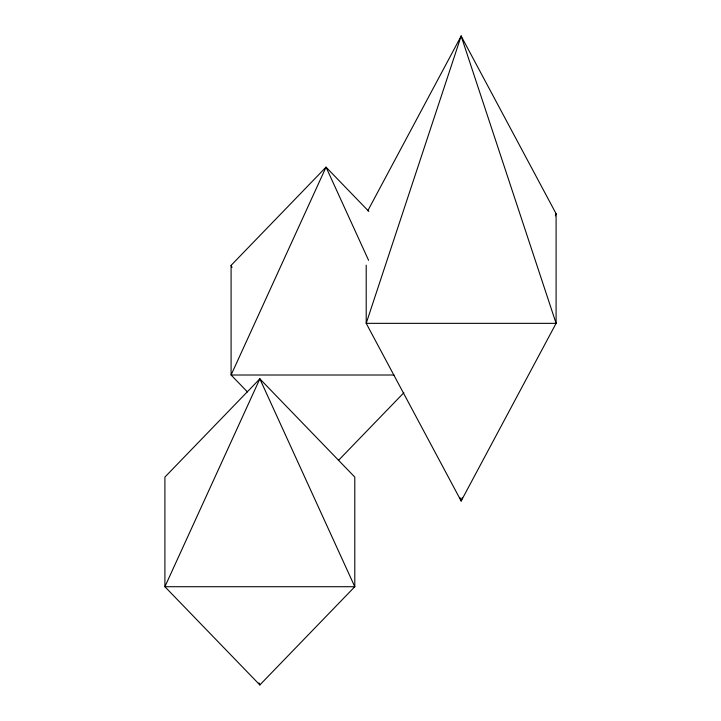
<?xml version="1.0" encoding="UTF-8"?>
<svg xmlns="http://www.w3.org/2000/svg" width="721" height="721" viewBox="0 0 721 721"><rect width="100%" height="100%" fill="white"/><g stroke="black" fill="none" stroke-linecap="round" stroke-linejoin="round"><path stroke-width="1.08" d="M367.8 210.739L461.152 36.05L556.098 213.713L556.098 323.341L461.152 501.014L366.205 323.341L366.205 265.175M462.215 497.805L461.152 501.014L460.097 497.805M555.386 215.849L556.098 213.713M247.438 391.918L231.09 375.01L231.09 265.382L326.036 167.146L368.837 211.433M338.491 460.358L403.859 392.729M259.848 684.95L354.795 586.714L354.795 477.086L259.848 378.849L164.902 477.086L164.902 586.714L259.848 684.95L258.911 682.904M394.017 375.01L231.09 375.01L326.036 167.146L368.593 260.326M231.09 265.382L232.027 267.428M461.152 36.05L366.205 323.341L556.098 323.341L461.152 36.05M259.848 378.849L164.902 586.714L354.795 586.714L259.848 378.849"/></g></svg>
